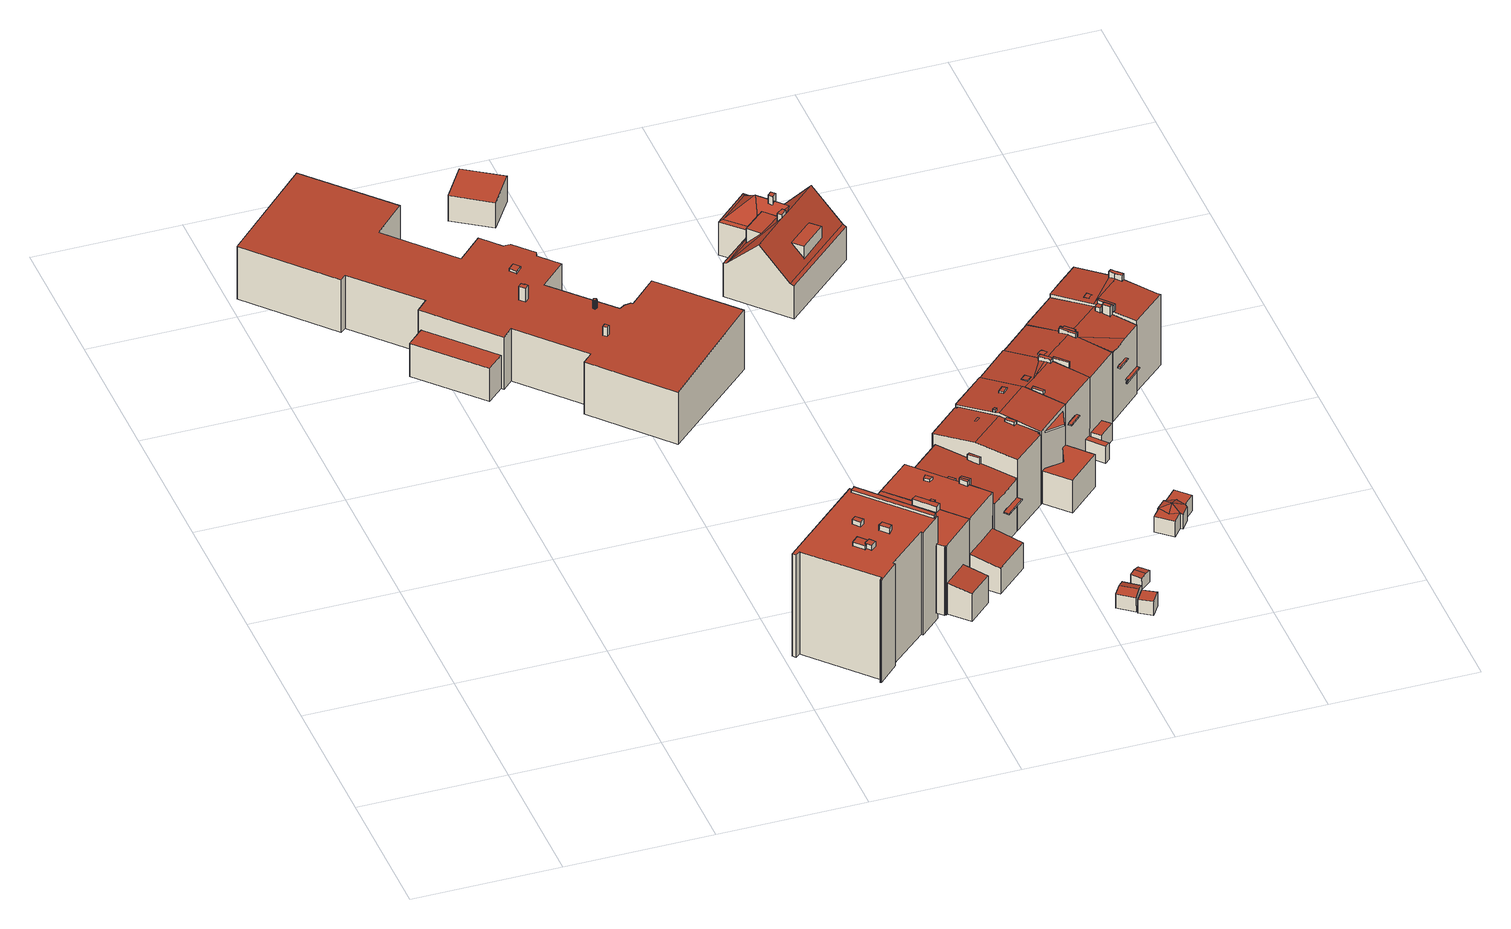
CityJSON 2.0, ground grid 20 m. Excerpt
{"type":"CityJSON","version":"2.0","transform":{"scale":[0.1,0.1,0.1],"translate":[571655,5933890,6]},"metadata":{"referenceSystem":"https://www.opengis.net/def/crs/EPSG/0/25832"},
"CityObjects":{
"building1":{"type":"Building","attributes":{"Grundfläche 2D":"878.027876","Grundhöhe NN":"9.318"},"children":["building1-1","building1-2","building1-3","building1-4"],"geometry":[{"type":"Solid","lod":"3","boundaries":[[[[0,1,2,3,4,5,6,7,8,9,10,11,12,13,14,15,16,17,18,19,20,21,22,23,24,25,26]],[[27,28,29,30]],[[27,30,31,32]],[[28,27,32,33]],[[29,28,33,34]],[[5,4,35,36]],[[6,5,36,37]],[[7,6,37,38]],[[8,7,38,39]],[[9,8,39,40]],[[29,34,41,10,9,40,31,30]],[[11,10,41,42]],[[12,11,42,43]],[[13,12,43,44]],[[14,13,44,45]],[[15,14,45,46]],[[16,15,46,47]],[[17,16,47,48]],[[18,17,48,49]],[[19,18,49,50]],[[20,19,50,51]],[[21,20,51,52]],[[22,21,52,53]],[[23,22,53,54]],[[24,23,54,55]],[[25,24,55,56]],[[26,25,56,57]],[[0,26,57,58]],[[1,0,58,59]],[[2,1,59,60]],[[3,2,60,61]],[[4,3,61,35]],[[51,50,49,48,47,46,45,44,43,42,41,34,33,32,31,40,39,38,37,36,35,61,60,59,58,57,56,55,54,53,52]]]],"semantics":{"surfaces":[{"type":"RoofSurface"},{"type":"WallSurface"},{"type":"GroundSurface"}],"values":[[0,0,1,1,1,1,1,1,1,1,1,1,1,1,1,1,1,1,1,1,1,1,1,1,1,1,1,1,1,1,1,1,2]]}}]},
"building1-1":{"type":"BuildingInstallation","parents":["building1"],"geometry":[{"type":"MultiSurface","lod":"3","boundaries":[[[62,63,64,65,66,67,68,69,70,71,72,73,74,75,76,77,78,79,80,81]],[[66,65,82,83]],[[81,80,84,85]],[[62,81,85,86]],[[63,62,86,87]],[[64,63,87,88]],[[65,64,88,82]],[[67,66,83,89]],[[68,67,89,90]],[[69,68,90,91]],[[70,69,91,92]],[[71,70,92,93]],[[72,71,93,94]],[[73,72,94,95]],[[74,73,95,96]],[[75,74,96,97]],[[76,75,97,98]],[[77,76,98,99]],[[78,77,99,100]],[[79,78,100,101]],[[80,79,101,84]]],"semantics":{"surfaces":[{"type":"RoofSurface"},{"type":"WallSurface"}],"values":[0,1,1,1,1,1,1,1,1,1,1,1,1,1,1,1,1,1,1,1,1]}}]},
"building1-2":{"type":"BuildingInstallation","parents":["building1"],"geometry":[{"type":"MultiSurface","lod":"3","boundaries":[[[102,103,104,105]],[[105,104,106,107]],[[102,105,107,108]],[[103,102,108,109]],[[104,103,109,106]]],"semantics":{"surfaces":[{"type":"RoofSurface"},{"type":"WallSurface"}],"values":[0,1,1,1,1]}}]},
"building1-3":{"type":"BuildingInstallation","parents":["building1"],"geometry":[{"type":"MultiSurface","lod":"3","boundaries":[[[110,111,112,113,114,115]],[[116,117,111,110]],[[117,118,112,111]],[[118,119,113,112]],[[119,120,114,113]],[[120,121,115,114]],[[121,116,110,115]]],"semantics":{"surfaces":[{"type":"RoofSurface"},{"type":"WallSurface"}],"values":[0,1,1,1,1,1,1]}}]},
"building1-4":{"type":"BuildingInstallation","parents":["building1"],"geometry":[{"type":"MultiSurface","lod":"3","boundaries":[[[122,123,124,125]],[[125,124,126,127]],[[122,125,127,128]],[[123,122,128,129]],[[129,126,124,123]]],"semantics":{"surfaces":[{"type":"RoofSurface"},{"type":"WallSurface"}],"values":[0,1,1,1,1]}}]},
"building2":{"type":"Building","attributes":{"Grundfläche 2D":"175.411177","Grundhöhe NN":"6.820"},"children":["building2-1","building2-2","building2-3","building2-4","building2-5"],"geometry":[{"type":"Solid","lod":"3","boundaries":[[[[130,131,132,133,134,135,136,137,138,139,140,141,142,143,144,145]],[[146,130,145,147]],[[148,132,131,130,146,149]],[[133,132,148,150]],[[134,133,150,151]],[[152,135,134,151]],[[137,136,153,154]],[[136,135,152,153]],[[138,137,154,155]],[[139,138,155,156]],[[140,139,156,157]],[[141,140,157,158]],[[142,141,158,159]],[[143,142,159,160]],[[161,144,143,160]],[[145,144,161,147]],[[157,156,155,154,153,152,151,150,148,149,146,147,161,160,159,158]]]],"semantics":{"surfaces":[{"type":"RoofSurface"},{"type":"WallSurface"},{"type":"GroundSurface"}],"values":[[0,1,1,1,1,1,1,1,1,1,1,1,1,1,1,1,2]]}}]},
"building2-1":{"type":"BuildingInstallation","parents":["building2"],"geometry":[{"type":"MultiSurface","lod":"3","boundaries":[[[162,163,164,165]],[[165,164,166,167]],[[162,165,167,168]],[[163,162,168,169]],[[164,163,169,166]]],"semantics":{"surfaces":[{"type":"RoofSurface"},{"type":"WallSurface"}],"values":[0,1,1,1,1]}}]},
"building2-2":{"type":"BuildingInstallation","parents":["building2"],"geometry":[{"type":"MultiSurface","lod":"3","boundaries":[[[170,171,172,173,174,175]],[[175,174,176,177]],[[170,175,177,178]],[[178,179,171,170]],[[179,180,172,171]]],"semantics":{"surfaces":[{"type":"RoofSurface"},{"type":"WallSurface"}],"values":[0,1,1,1,1]}}]},
"building2-3":{"type":"BuildingInstallation","parents":["building2"],"geometry":[{"type":"MultiSurface","lod":"3","boundaries":[[[181,182,183,184,185]],[[174,173,183,182]],[[173,172,180,186,185,184,183]],[[186,187,181,185]],[[176,174,182,181,187]]],"semantics":{"surfaces":[{"type":"RoofSurface"},{"type":"WallSurface"}],"values":[0,1,1,1,1]}}]},
"building2-4":{"type":"BuildingInstallation","parents":["building2"],"geometry":[{"type":"MultiSurface","lod":"3","boundaries":[[[188,189,190,191,192]],[[141,142,189,188]],[[190,189,142,193]],[[193,194,191,190]],[[194,140,192,191]],[[140,141,188,192]]],"semantics":{"surfaces":[{"type":"RoofSurface"},{"type":"WallSurface"}],"values":[0,1,1,1,1,1]}}]},
"building2-5":{"type":"BuildingInstallation","parents":["building2"],"geometry":[{"type":"MultiSurface","lod":"3","boundaries":[[[195,196,197,198]],[[198,197,199,200]],[[195,198,200,201]],[[196,195,201,202]],[[197,196,202,199]]],"semantics":{"surfaces":[{"type":"RoofSurface"},{"type":"WallSurface"}],"values":[0,1,1,1,1]}}]},
"building3":{"type":"Building","attributes":{"Grundfläche 2D":"3.513078","Grundhöhe NN":"7.955"},"geometry":[{"type":"Solid","lod":"3","boundaries":[[[[203,204,205,206]],[[207,208,206,205]],[[208,209,203,206]],[[209,210,204,203]],[[210,207,205,204]],[[210,209,208,207]]]],"semantics":{"surfaces":[{"type":"RoofSurface"},{"type":"WallSurface"},{"type":"GroundSurface"}],"values":[[0,1,1,1,1,2]]}}]},
"building4":{"type":"Building","attributes":{"Grundfläche 2D":"34.470168","Grundhöhe NN":"10.753"},"geometry":[{"type":"Solid","lod":"3","boundaries":[[[[211,212,213,214]],[[215,216,214,213]],[[216,217,211,214]],[[217,218,212,211]],[[218,215,213,212]],[[218,217,216,215]]]],"semantics":{"surfaces":[{"type":"RoofSurface"},{"type":"WallSurface"},{"type":"GroundSurface"}],"values":[[0,1,1,1,1,2]]}}]},
"building5":{"type":"Building","attributes":{"Grundfläche 2D":"89.865233","Grundhöhe NN":"7.927"},"children":["building5-1"],"geometry":[{"type":"Solid","lod":"3","boundaries":[[[[219,220,221,222,223,224,225,226,227,228,229]],[[230,231,232,233]],[[219,229,234,235]],[[220,219,235,236]],[[221,220,236,237]],[[222,221,237,238]],[[223,222,238,239]],[[224,223,239,240]],[[232,241,242,225,224,240,243,233]],[[228,227,226,225,242,244]],[[229,228,244,234]],[[230,233,243,245]],[[231,230,245,246]],[[232,231,246,241]],[[237,236,235,234,244,242,241,246,245,243,240,239,238]]]],"semantics":{"surfaces":[{"type":"RoofSurface"},{"type":"WallSurface"},{"type":"GroundSurface"}],"values":[[0,0,1,1,1,1,1,1,1,1,1,1,1,1,2]]}}]},
"building5-1":{"type":"BuildingInstallation","parents":["building5"],"geometry":[{"type":"MultiSurface","lod":"3","boundaries":[[[247,248,249,250]],[[227,251,250,249]],[[247,250,251,252]],[[252,226,248,247]],[[226,227,249,248]]],"semantics":{"surfaces":[{"type":"RoofSurface"},{"type":"WallSurface"}],"values":[0,1,1,1,1]}}]},
"building6":{"type":"Building","attributes":{"Grundfläche 2D":"101.467159","Grundhöhe NN":"8.256"},"children":["building6-1","building6-2","building6-3","building6-4"],"geometry":[{"type":"Solid","lod":"3","boundaries":[[[[253,225,254,255,256,257,228,258]],[[259,260,261,262]],[[225,253,258,228,263,264]],[[260,254,225,264,265,261]],[[266,257,256,255,254,260,267,268,269]],[[268,263,228,257,266,269]],[[262,261,265,270]],[[259,262,270,271]],[[260,259,271,267]],[[267,271,270,265,264,263,268]]]],"semantics":{"surfaces":[{"type":"RoofSurface"},{"type":"WallSurface"},{"type":"GroundSurface"}],"values":[[0,0,1,1,1,1,1,1,1,2]]}}]},
"building6-1":{"type":"BuildingInstallation","parents":["building6"],"geometry":[{"type":"MultiSurface","lod":"3","boundaries":[[[272,273,274,275]],[[255,256,275,274]],[[256,276,272,275]],[[273,272,276,277]],[[277,255,274,273]]],"semantics":{"surfaces":[{"type":"RoofSurface"},{"type":"WallSurface"}],"values":[0,1,1,1,1]}}]},
"building6-2":{"type":"BuildingInstallation","parents":["building6"],"geometry":[{"type":"MultiSurface","lod":"3","boundaries":[[[278,279,280,281]],[[281,280,282,283]],[[278,281,283,284]],[[279,278,284,285]],[[280,279,285,282]]],"semantics":{"surfaces":[{"type":"RoofSurface"},{"type":"WallSurface"}],"values":[0,1,1,1,1]}}]},
"building6-3":{"type":"BuildingInstallation","parents":["building6"],"geometry":[{"type":"MultiSurface","lod":"3","boundaries":[[[286,287,288,289]],[[258,253,289,288]],[[253,290,286,289]],[[287,286,290,291]],[[291,258,288,287]]],"semantics":{"surfaces":[{"type":"RoofSurface"},{"type":"WallSurface"}],"values":[0,1,1,1,1]}}]},
"building6-4":{"type":"BuildingInstallation","parents":["building6"],"geometry":[{"type":"MultiSurface","lod":"3","boundaries":[[[292,293,294,266]],[[295,269,266,294]],[[269,296,292,266]],[[296,297,293,292]],[[297,295,294,293]],[[297,296,269,295]]],"semantics":{"surfaces":[{"type":"RoofSurface"},{"type":"WallSurface"},{"type":"OuterCeilingSurface"}],"values":[0,1,1,1,1,2]}}]},
"building7":{"type":"Building","attributes":{"Grundfläche 2D":"69.507037","Grundhöhe NN":"8.627"},"children":["building7-1","building7-2","building7-3","building7-4"],"geometry":[{"type":"Solid","lod":"3","boundaries":[[[[298,299,300,301,302,303,304,305,306,307,308,309,310]],[[300,299,311,312]],[[301,300,312,313]],[[303,302,301,313,314]],[[304,303,314,315]],[[305,304,315,316]],[[308,307,306,305,316,317]],[[309,308,317,318]],[[299,298,310,309,318,311]],[[313,312,311,318,317,316,315,314]]]],"semantics":{"surfaces":[{"type":"RoofSurface"},{"type":"WallSurface"},{"type":"GroundSurface"}],"values":[[0,1,1,1,1,1,1,1,1,2]]}}]},
"building7-1":{"type":"BuildingInstallation","parents":["building7"],"geometry":[{"type":"MultiSurface","lod":"3","boundaries":[[[319,320,321,322,323]],[[307,321,320,306]],[[307,324,322,321]],[[325,319,323,322,324,326]],[[325,306,320,319]]],"semantics":{"surfaces":[{"type":"RoofSurface"},{"type":"WallSurface"}],"values":[0,1,1,1,1]}}]},
"building7-2":{"type":"BuildingInstallation","parents":["building7"],"geometry":[{"type":"MultiSurface","lod":"3","boundaries":[[[327,328,329,330]],[[330,329,331,332]],[[332,333,327,330]],[[328,327,333,334]],[[334,331,329,328]]],"semantics":{"surfaces":[{"type":"RoofSurface"},{"type":"WallSurface"}],"values":[0,1,1,1,1]}}]},
"building7-3":{"type":"BuildingInstallation","parents":["building7"],"geometry":[{"type":"MultiSurface","lod":"3","boundaries":[[[274,335,336,275]],[[298,337,335,274]],[[335,337,338,336]],[[338,310,275,336]],[[274,275,310,298]]],"semantics":{"surfaces":[{"type":"RoofSurface"},{"type":"WallSurface"}],"values":[0,1,1,1,1]}}]},
"building7-4":{"type":"BuildingInstallation","parents":["building7"],"geometry":[{"type":"MultiSurface","lod":"3","boundaries":[[[339,340,341,342]],[[343,344,341,340]],[[344,345,342,341]],[[345,346,339,342]],[[346,343,340,339]],[[343,346,345,344]]],"semantics":{"surfaces":[{"type":"RoofSurface"},{"type":"WallSurface"},{"type":"OuterCeilingSurface"}],"values":[0,1,1,1,1,2]}}]},
"building8":{"type":"Building","attributes":{"Grundfläche 2D":"74.163114","Grundhöhe NN":"8.728"},"children":["building8-1","building8-2"],"geometry":[{"type":"Solid","lod":"3","boundaries":[[[[347,348,349,350,351,352,353,354,355]],[[356,357,358,354,353,359]],[[359,353,352,351,350,360,361]],[[356,359,361,362]],[[357,356,362,363]],[[358,357,363,364]],[[347,355,354,358,364,365]],[[348,347,365,366]],[[349,348,366,367]],[[350,349,367,360]],[[361,360,367,366,365,364,363,362]]]],"semantics":{"surfaces":[{"type":"RoofSurface"},{"type":"WallSurface"},{"type":"GroundSurface"}],"values":[[0,0,1,1,1,1,1,1,1,1,2]]}}]},
"building8-1":{"type":"BuildingInstallation","parents":["building8"],"geometry":[{"type":"MultiSurface","lod":"3","boundaries":[[[368,369,370,371]],[[371,370,351,352]],[[352,372,368,371]],[[369,368,372,373]],[[373,351,370,369]]],"semantics":{"surfaces":[{"type":"RoofSurface"},{"type":"WallSurface"}],"values":[0,1,1,1,1]}}]},
"building8-2":{"type":"BuildingInstallation","parents":["building8"],"geometry":[{"type":"MultiSurface","lod":"3","boundaries":[[[374,375,376,377]]],"semantics":{"surfaces":[{"type":"RoofSurface"}],"values":[0]}}]},
"building9":{"type":"Building","attributes":{"Grundfläche 2D":"6.711857","Grundhöhe NN":"9.805"},"geometry":[{"type":"Solid","lod":"3","boundaries":[[[[378,379,380,381]],[[382,378,381,383]],[[383,381,380,384,385]],[[382,383,385,386]],[[379,378,382,386,387]],[[380,379,387,384]],[[385,384,387,386]]]],"semantics":{"surfaces":[{"type":"RoofSurface"},{"type":"WallSurface"},{"type":"GroundSurface"}],"values":[[0,0,1,1,1,1,2]]}}]},
"building10":{"type":"Building","attributes":{"Grundfläche 2D":"4.128427","Grundhöhe NN":"9.919"},"geometry":[{"type":"Solid","lod":"3","boundaries":[[[[388,389,390,391]],[[392,393,391,390]],[[393,394,388,391]],[[394,395,389,388]],[[395,392,390,389]],[[395,394,393,392]]]],"semantics":{"surfaces":[{"type":"RoofSurface"},{"type":"WallSurface"},{"type":"GroundSurface"}],"values":[[0,1,1,1,1,2]]}}]},
"building11":{"type":"Building","attributes":{"Grundfläche 2D":"3.057490","Grundhöhe NN":"9.856"},"geometry":[{"type":"Solid","lod":"3","boundaries":[[[[396,397,398,399]],[[400,396,399,401]],[[401,399,398,402,403]],[[400,401,403,404]],[[397,396,400,404,405]],[[398,397,405,402]],[[403,402,405,404]]]],"semantics":{"surfaces":[{"type":"RoofSurface"},{"type":"WallSurface"},{"type":"GroundSurface"}],"values":[[0,0,1,1,1,1,2]]}}]},
"building12":{"type":"Building","attributes":{"Grundfläche 2D":"96.752921","Grundhöhe NN":"8.550"},"children":["building12-1","building12-2","building12-3"],"geometry":[{"type":"Solid","lod":"3","boundaries":[[[[406,407,408,409,410,411,412,413,414,415]],[[413,412,411,416,417,418,419,420,421]],[[422,423,424,425,426,427,428]],[[425,424,429,430]],[[426,425,430,431]],[[428,427,432,433]],[[422,428,433,434]],[[423,422,434,435]],[[431,429,424,423,435,409,408,407,406,415,436,432,427,426]],[[437,438,416,411,410,409,435,439]],[[418,417,416,438,440]],[[436,415,414,413,421,420,419,418,440,441]],[[432,436,441,440,438,437,439,435,434,433],[430,429,431]]]],"semantics":{"surfaces":[{"type":"RoofSurface"},{"type":"WallSurface"},{"type":"GroundSurface"}],"values":[[0,0,0,1,1,1,1,1,1,1,1,1,2]]}}]},
"building12-1":{"type":"BuildingInstallation","parents":["building12"],"geometry":[{"type":"MultiSurface","lod":"3","boundaries":[[[442,443,444,445]],[[420,421,443,442]],[[421,446,444,443]],[[445,444,446,447]],[[447,420,442,445]]],"semantics":{"surfaces":[{"type":"RoofSurface"},{"type":"WallSurface"}],"values":[0,1,1,1,1]}}]},
"building12-2":{"type":"BuildingInstallation","parents":["building12"],"geometry":[{"type":"MultiSurface","lod":"3","boundaries":[[[448,449,450,451]],[[448,451,452,453]],[[451,450,454,452]],[[449,448,453,455]],[[450,449,455,454]]],"semantics":{"surfaces":[{"type":"RoofSurface"},{"type":"WallSurface"}],"values":[0,1,1,1,1]}}]},
"building12-3":{"type":"BuildingInstallation","parents":["building12"],"geometry":[{"type":"MultiSurface","lod":"3","boundaries":[[[456,457,458]],[[458,457,459,460]],[[456,458,460,461]],[[456,461,459,457]],[[461,460,459]]],"semantics":{"surfaces":[{"type":"RoofSurface"},{"type":"WallSurface"},{"type":"OuterCeilingSurface"}],"values":[0,1,1,1,2]}}]},
"building13":{"type":"Building","attributes":{"Grundfläche 2D":"166.387687","Grundhöhe NN":"9.309"},"children":["building13-1","building13-2","building13-3","building13-4"],"geometry":[{"type":"Solid","lod":"3","boundaries":[[[[462,463,464,465]],[[465,464,466,467]],[[468,469,462]],[[469,463,462]],[[470,471,469]],[[472,473,474,463,469,471,475]],[[476,477,478]],[[472,475,478,477]],[[467,466,476]],[[466,477,476]],[[479,466,464]],[[470,480,481,478,475,471]],[[480,482,483,481]],[[463,479,464]],[[473,472,484,485,479,463,474]],[[472,477,466,479,485,484]],[[462,465,486,487]],[[468,462,487,488]],[[482,480,470,469,468,488,489]],[[483,482,489,490]],[[467,476,478,481,483,490,491]],[[465,467,491,486]],[[491,490,489,488,487,486]]]],"semantics":{"surfaces":[{"type":"RoofSurface"},{"type":"WallSurface"},{"type":"GroundSurface"}],"values":[[0,0,0,0,0,0,0,0,0,0,0,0,0,0,0,0,1,1,1,1,1,1,2]]}}]},
"building13-1":{"type":"BuildingInstallation","parents":["building13"],"geometry":[{"type":"MultiSurface","lod":"3","boundaries":[[[492,493,494,495,496]],[[497,494,493,498,499]],[[497,500,495,494]],[[500,501,502,492,496,495]],[[502,498,493,492]]],"semantics":{"surfaces":[{"type":"RoofSurface"},{"type":"WallSurface"}],"values":[0,1,1,1,1]}}]},
"building13-2":{"type":"BuildingInstallation","parents":["building13"],"geometry":[{"type":"MultiSurface","lod":"3","boundaries":[[[503,504,505,506]],[[504,507,505]],[[506,508,503]],[[504,503,508,507]]],"semantics":{"surfaces":[{"type":"RoofSurface"},{"type":"WallSurface"}],"values":[0,1,1,1]}}]},
"building13-3":{"type":"BuildingInstallation","parents":["building13"],"geometry":[{"type":"MultiSurface","lod":"3","boundaries":[[[509,510,511,512,513,514,515,516,517]],[[511,510,518]],[[515,514,473,519]],[[519,474,520,521,518,510,509,517,516,515]]],"semantics":{"surfaces":[{"type":"RoofSurface"},{"type":"WallSurface"}],"values":[0,1,1,1]}}]},
"building13-4":{"type":"BuildingInstallation","parents":["building13"],"geometry":[{"type":"MultiSurface","lod":"3","boundaries":[[[522,523,524,525]],[[526,527,522,525]],[[522,527,485,528,523]],[[528,529,524,523]],[[484,526,525,524,529]]],"semantics":{"surfaces":[{"type":"RoofSurface"},{"type":"WallSurface"}],"values":[0,1,1,1,1]}}]},
"building14":{"type":"Building","attributes":{"Grundfläche 2D":"78.075903","Grundhöhe NN":"8.395"},"children":["building14-1","building14-2","building14-3","building14-4","building14-5"],"geometry":[{"type":"Solid","lod":"3","boundaries":[[[[530,531,409,532,533,534,535,536,537,538,410]],[[538,537,536,539,540]],[[541,542,538,540,539]],[[543,416,411,410,538,542,541,544,545]],[[546,547,548,549]],[[550,409,531,530,410,411,416,551,552,553,554,555]],[[548,547,556,557,533,532,409,550,558]],[[545,544,541,539,536,535,534,533,557,559]],[[551,416,543,560,561,562,553,552]],[[543,545,559,562,561,560]],[[549,548,558,563]],[[546,549,563,564]],[[547,546,564,556]],[[557,556,564,563,558,550,555,554,553,562,559]]]],"semantics":{"surfaces":[{"type":"RoofSurface"},{"type":"WallSurface"},{"type":"GroundSurface"}],"values":[[0,0,0,0,0,1,1,1,1,1,1,1,1,2]]}}]},
"building14-1":{"type":"BuildingInstallation","parents":["building14"],"geometry":[{"type":"MultiSurface","lod":"3","boundaries":[[[565,566,567,568]],[[568,567,569,570]],[[570,571,565,568]],[[566,565,571,572]],[[572,569,567,566]]],"semantics":{"surfaces":[{"type":"RoofSurface"},{"type":"WallSurface"}],"values":[0,1,1,1,1]}}]},
"building14-2":{"type":"BuildingInstallation","parents":["building14"],"geometry":[{"type":"MultiSurface","lod":"3","boundaries":[[[573,574,575,576]],[[531,577,574,573]],[[575,574,577,578]],[[578,530,576,575]],[[573,576,530,531]]],"semantics":{"surfaces":[{"type":"RoofSurface"},{"type":"WallSurface"}],"values":[0,1,1,1,1]}}]},
"building14-3":{"type":"BuildingInstallation","parents":["building14"],"geometry":[{"type":"MultiSurface","lod":"3","boundaries":[[[579,580,581,582,583,584,585]],[[583,582,535,536,539,541]],[[541,586,584,583]],[[587,540,537,588,581,580,579,585,584,586,542]],[[588,535,582,581]]],"semantics":{"surfaces":[{"type":"RoofSurface"},{"type":"WallSurface"}],"values":[0,1,1,1,1]}}]},
"building14-4":{"type":"BuildingInstallation","parents":["building14"],"geometry":[{"type":"MultiSurface","lod":"3","boundaries":[[[589,590,591,592]],[[593,594,591,590]],[[594,595,592,591]],[[595,596,589,592]],[[596,593,590,589]],[[593,596,595,594]]],"semantics":{"surfaces":[{"type":"RoofSurface"},{"type":"WallSurface"},{"type":"OuterCeilingSurface"}],"values":[0,1,1,1,1,2]}}]},
"building14-5":{"type":"BuildingInstallation","parents":["building14"],"geometry":[{"type":"MultiSurface","lod":"3","boundaries":[[[597,551,560,598,599]],[[600,552,551,597]],[[552,561,560,551]],[[561,601,598,560]],[[601,602,599,598]],[[602,600,597,599]],[[561,552,600,602,601]]],"semantics":{"surfaces":[{"type":"RoofSurface"},{"type":"WallSurface"},{"type":"OuterCeilingSurface"}],"values":[0,1,1,1,1,1,2]}}]},
"building15":{"type":"Building","attributes":{"Grundfläche 2D":"16.532144","Grundhöhe NN":"9.838"},"geometry":[{"type":"Solid","lod":"3","boundaries":[[[[603,604,605,606,607]],[[608,609,610,603,611]],[[610,604,603]],[[612,613,614,609,615]],[[614,610,609]],[[610,614,613,616]],[[610,616,617]],[[604,610,617,605]],[[618,619,607,606]],[[619,620,603,607]],[[620,621,611,603]],[[621,622,608,611]],[[622,623,609,608]],[[623,624,615,609]],[[624,625,612,615]],[[625,626,613,612]],[[626,627,616,613]],[[627,628,617,616]],[[628,629,605,617]],[[629,618,606,605]],[[622,621,620,619,618,629,628,627,626,625,624,623]]]],"semantics":{"surfaces":[{"type":"RoofSurface"},{"type":"WallSurface"},{"type":"GroundSurface"}],"values":[[0,0,0,0,0,0,0,0,1,1,1,1,1,1,1,1,1,1,1,1,2]]}}]},
"building16":{"type":"Building","attributes":{"Grundfläche 2D":"77.038914","Grundhöhe NN":"8.491"},"children":["building16-1","building16-2","building16-3"],"geometry":[{"type":"Solid","lod":"3","boundaries":[[[[630,631,632,633,634,635,636,637,638,541,539]],[[639,633,632,631,630,539,640,641,642,643,644,645,646]],[[647,648,649,650]],[[647,650,651,652]],[[648,647,652,653]],[[649,648,653,654]],[[643,642,641,640,539,541,638,637,655,656]],[[649,654,657,644,643,656,651,650]],[[658,659,660,661,636,635,634,633,639,646,645,644,657,662]],[[637,636,661,655]],[[659,658,662,657,654,653,652,651,656,655,661,660]]]],"semantics":{"surfaces":[{"type":"RoofSurface"},{"type":"WallSurface"},{"type":"GroundSurface"}],"values":[[0,0,0,1,1,1,1,1,1,1,2]]}}]},
"building16-1":{"type":"BuildingInstallation","parents":["building16"],"geometry":[{"type":"MultiSurface","lod":"3","boundaries":[[[663,664,582,665]],[[665,582,641,642]],[[642,666,663,665]],[[664,663,666,667]],[[667,641,582,664]]],"semantics":{"surfaces":[{"type":"RoofSurface"},{"type":"WallSurface"}],"values":[0,1,1,1,1]}}]},
"building16-2":{"type":"BuildingInstallation","parents":["building16"],"geometry":[{"type":"MultiSurface","lod":"3","boundaries":[[[668,669,670,671,672,673,674]],[[674,673,672,673]],[[675,676,672,671,670,677]],[[670,669,678,677]],[[678,669,668,674,679]]],"semantics":{"surfaces":[{"type":"RoofSurface"},{"type":"WallSurface"}],"values":[0,1,1,1,1]}}]},
"building16-3":{"type":"BuildingInstallation","parents":["building16"],"geometry":[{"type":"MultiSurface","lod":"3","boundaries":[[[680,681,682,683,684,685,686,687,688,689,690]],[[646,639,633,634,635,688,687,686,685,684,645]],[[635,691,689,688]],[[692,693,694,683,682,681,680,690,689,691,695,632]],[[694,645,684,683]]],"semantics":{"surfaces":[{"type":"RoofSurface"},{"type":"WallSurface"}],"values":[0,1,1,1,1]}}]},
"building17":{"type":"Building","attributes":{"Grundfläche 2D":"76.122403","Grundhöhe NN":"9.105"},"children":["building17-1","building17-2","building17-3","building17-4","building17-5"],"geometry":[{"type":"Solid","lod":"3","boundaries":[[[[634,696,697,698,699,700,701,635]],[[633,696,634]],[[702,696,633]],[[645,703,704,705]],[[706,704,703]],[[707,708,709,699,698,697,696,702,645,705,710,711,712,713]],[[701,700,714,715]],[[716,717,718,719,703,645,702,633,634,635,701,715,720]],[[706,703,719,721]],[[722,711,710,705,704,706,721,723]],[[724,725,714,700,699,709,708,707,713,712,711,722,726]],[[717,716,720,715,714,725,724,726,722,723,721,719,718]]]],"semantics":{"surfaces":[{"type":"RoofSurface"},{"type":"WallSurface"},{"type":"GroundSurface"}],"values":[[0,0,0,0,0,0,1,1,1,1,1,2]]}}]},
"building17-1":{"type":"BuildingInstallation","parents":["building17"],"geometry":[{"type":"MultiSurface","lod":"3","boundaries":[[[727,728,729,730,731]],[[727,731,708,709]],[[732,729,728,727,709,733]],[[730,729,732,734]],[[731,730,734,708]]],"semantics":{"surfaces":[{"type":"RoofSurface"},{"type":"WallSurface"}],"values":[0,1,1,1,1]}}]},
"building17-2":{"type":"BuildingInstallation","parents":["building17"],"geometry":[{"type":"MultiSurface","lod":"3","boundaries":[[[735,736,737,738,739,740,741,688,687,686,685,684,742]],[[635,634,633,702,645,684,685,686,687,688]],[[645,743,742,684]],[[743,744,735,742]],[[744,745,736,735]],[[745,697,746,747,738,737,736]],[[747,748,739,738]],[[748,749,750,741,740,739]],[[750,635,688,741]]],"semantics":{"surfaces":[{"type":"RoofSurface"},{"type":"WallSurface"}],"values":[0,1,1,1,1,1,1,1,1]}}]},
"building17-3":{"type":"BuildingInstallation","parents":["building17"],"geometry":[{"type":"MultiSurface","lod":"3","boundaries":[[[751,752,753,754]],[[754,753,713,707]],[[751,754,707,755]],[[752,751,755,756]],[[753,752,756,713]]],"semantics":{"surfaces":[{"type":"RoofSurface"},{"type":"WallSurface"}],"values":[0,1,1,1,1]}}]},
"building17-4":{"type":"BuildingInstallation","parents":["building17"],"geometry":[{"type":"MultiSurface","lod":"3","boundaries":[[[757,758,759,760]],[[757,761,762,758]],[[759,758,762,763]],[[760,759,763,764]],[[757,760,764,761]],[[762,761,764,763]]],"semantics":{"surfaces":[{"type":"RoofSurface"},{"type":"WallSurface"},{"type":"OuterCeilingSurface"}],"values":[0,1,1,1,1,2]}}]},
"building17-5":{"type":"BuildingInstallation","parents":["building17"],"geometry":[{"type":"MultiSurface","lod":"3","boundaries":[[[765,766,767,768,769,770]],[[767,766,771,772]],[[769,768,773,774]],[[766,765,775,771]],[[768,767,772,773]],[[770,769,774,776]],[[765,770,776,775]],[[775,776,774,773,772,771]]],"semantics":{"surfaces":[{"type":"RoofSurface"},{"type":"WallSurface"},{"type":"OuterCeilingSurface"}],"values":[0,1,1,1,1,1,1,2]}}]},
"building18":{"type":"Building","attributes":{"Grundfläche 2D":"74.934550","Grundhöhe NN":"9.523"},"children":["building18-1","building18-2","building18-3","building18-4"],"geometry":[{"type":"Solid","lod":"3","boundaries":[[[[777,778,779,780,781,782,783,784,785,786,787,788]],[[780,779,789,790,791,792,781]],[[791,793,794,795,782,781,792]],[[788,787,796,797]],[[798,799,800,801,793,791,790,789,779,778,777,788,797,802]],[[795,794,793,801,803]],[[804,805,796,787,786,785,784,783,782,795,803,806]],[[798,802,797,796,805,804,806,803,801,800,799]]]],"semantics":{"surfaces":[{"type":"RoofSurface"},{"type":"WallSurface"},{"type":"GroundSurface"}],"values":[[0,0,0,1,1,1,1,2]]}}]},
"building18-1":{"type":"BuildingInstallation","parents":["building18"],"geometry":[{"type":"MultiSurface","lod":"3","boundaries":[[[807,808,809,810,811]],[[812,809,808]],[[810,811,810,809]],[[813,807,811]],[[812,808,807,813]]],"semantics":{"surfaces":[{"type":"RoofSurface"},{"type":"WallSurface"}],"values":[0,1,1,1,1]}}]},
"building18-2":{"type":"BuildingInstallation","parents":["building18"],"geometry":[{"type":"MultiSurface","lod":"3","boundaries":[[[814,815,754,816,817,818,819,820]],[[783,784,785,786,816,754,815,814]],[[786,821,817,816]],[[821,822,823,819,818,817]],[[783,814,820,819,823,824]]],"semantics":{"surfaces":[{"type":"RoofSurface"},{"type":"WallSurface"}],"values":[0,1,1,1,1]}}]},
"building18-3":{"type":"BuildingInstallation","parents":["building18"],"geometry":[{"type":"MultiSurface","lod":"3","boundaries":[[[825,826,827,828,829,830,831,832,833]],[[778,779,789,790,831,830,829,828]],[[790,834,832,831]],[[835,825,833,832,834,792]],[[827,826,825,835,780,836]],[[836,778,828,827]]],"semantics":{"surfaces":[{"type":"RoofSurface"},{"type":"WallSurface"}],"values":[0,1,1,1,1,1]}}]},
"building18-4":{"type":"BuildingInstallation","parents":["building18"],"geometry":[{"type":"MultiSurface","lod":"3","boundaries":[[[837,838,839,840]],[[841,842,840,839]],[[842,843,837,840]],[[844,841,839,838]],[[843,844,838,837]],[[844,843,842,841]]],"semantics":{"surfaces":[{"type":"RoofSurface"},{"type":"WallSurface"},{"type":"OuterCeilingSurface"}],"values":[0,1,1,1,1,2]}}]}
},
"vertices":[
[283,909,123],[250,879,120],[172,964,120],[214,1002,124],[116,1108,124],[1,1003,114],[99,895,114],[106,901,115],[182,819,115],[168,806,113],[249,718,113],[263,731,114],[338,649,114],[325,637,113],[413,540,113],[541,658,124],[454,753,124],[418,720,121],[416,722,121],[407,721,121],[400,717,120],[328,794,120],[362,824,123],[338,850,123],[340,857,123],[316,883,123],[306,883,123],[148,782,84],[224,700,84],[246,721,84],[171,803,84],[171,803,33],[148,782,33],[224,700,33],[246,721,33],[116,1108,33],[1,1003,33],[99,895,33],[106,901,33],[182,819,33],[168,806,33],[249,718,33],[263,731,33],[338,649,33],[325,637,33],[413,540,33],[541,658,33],[454,753,33],[418,720,33],[416,722,33],[407,721,33],[400,717,33],[328,794,33],[362,824,33],[338,850,33],[340,857,33],[316,883,33],[306,883,33],[283,909,33],[250,879,33],[172,964,33],[214,1002,33],
[372,727,132],[372,728,132],[373,728,132],[374,728,132],[374,729,132],[374,730,132],[374,731,132],[373,731,132],[373,732,132],[372,732,132],[371,732,132],[370,732,132],[370,731,132],[370,730,132],[369,730,132],[369,729,132],[370,729,132],[370,728,132],[371,728,132],[371,727,132],[374,728,119],[374,729,119],[371,728,119],[371,727,119],[372,727,119],[372,728,119],[373,728,119],[374,730,119],[374,731,119],[373,731,119],[373,732,119],[372,732,119],[371,732,119],[370,732,119],[370,731,119],[370,730,119],[369,730,119],[369,729,119],[370,729,119],[370,728,119],
[304,827,124],[312,835,124],[305,843,124],[297,835,124],[305,843,121],[297,835,120],[304,827,120],[312,835,121],
[294,783,139],[289,778,139],[296,771,139],[301,776,139],[298,780,139],[297,779,139],[294,783,118],[289,778,118],[296,771,118],[301,776,118],[298,780,118],[297,779,118],
[363,676,131],[367,672,131],[371,675,131],[367,680,131],[371,675,117],[367,680,117],[363,676,117],[367,672,117],
[421,115,165],[424,112,165],[499,31,165],[495,27,165],[497,26,165],[524,52,165],[522,55,165],[576,103,165],[578,101,165],[606,127,165],[604,129,165],[527,214,165],[527,213,165],[523,217,165],[411,114,165],[415,110,165],[421,115,8],[415,110,8],[499,31,8],[424,112,8],[495,27,8],[497,26,8],[524,52,8],[522,55,8],[576,103,8],[578,101,8],[606,127,8],[604,129,8],[527,214,8],[527,213,8],[523,217,8],[411,114,8],
[538,113,173],[543,119,173],[534,129,173],[528,124,173],[534,129,165],[528,124,165],[538,113,165],[543,119,165],
[487,105,171],[499,92,171],[501,94,171],[500,96,171],[507,101,171],[496,113,171],[507,101,165],[496,113,165],[487,105,165],[499,92,165],[501,94,165],
[513,94,173],[507,101,173],[500,96,173],[501,94,173],[506,88,173],[506,88,165],[513,94,165],
[527,214,169],[527,213,169],[522,209,169],[600,124,169],[604,129,169],[522,209,165],[600,124,165],
[509,138,172],[515,143,172],[507,152,172],[501,147,172],[507,152,165],[501,147,165],[509,138,165],[515,143,165],
[547,260,42],[535,273,42],[520,259,42],[532,246,42],[520,259,20],[532,246,20],[547,260,20],[535,273,20],
[343,1015,87],[375,1062,87],[324,1096,87],[293,1049,87],[324,1096,48],[293,1049,48],[343,1015,48],[375,1062,48],
[604,129,125],[606,127,125],[603,124,125],[611,116,125],[612,117,125],[614,116,125],[659,159,125],[631,190,125],[608,215,125],[575,250,125],[531,209,125],[639,93,61],[670,122,61],[646,147,67],[615,118,67],[531,209,19],[604,129,19],[606,127,19],[603,124,19],[611,116,19],[612,117,19],[614,116,19],[646,147,19],[659,159,19],[615,118,19],[575,250,19],[639,93,19],[670,122,19],
[625,185,134],[631,190,134],[608,215,134],[602,210,134],[602,210,125],[625,185,125],
[625,196,125],[704,201,125],[682,226,125],[673,235,125],[621,292,125],[621,200,125],[733,170,62],[704,201,70],[660,161,70],[689,130,62],[575,250,23],[659,159,23],[660,161,23],[621,292,52],[704,201,23],[621,292,23],[621,292,50],[689,130,23],[733,170,23],
[671,232,132],[679,223,132],[682,226,132],[673,235,132],[671,232,125],[679,223,125],
[638,247,129],[643,251,129],[636,258,129],[632,253,129],[636,258,125],[632,253,125],[638,247,125],[643,251,125],
[628,199,134],[624,203,134],[621,200,134],[625,196,134],[628,199,125],[624,203,125],
[614,300,52],[599,286,52],[606,278,52],[606,278,50],[614,300,50],[599,286,50],
[682,226,110],[702,203,107],[704,205,107],[707,202,106],[724,217,106],[749,240,106],[748,242,106],[750,243,106],[716,279,112],[705,291,114],[673,325,119],[628,284,119],[673,235,111],[702,203,26],[704,205,26],[707,202,26],[749,240,26],[748,242,26],[750,243,26],[673,325,26],[628,284,26],
[713,277,122],[716,279,122],[705,291,122],[702,289,122],[708,282,122],[702,289,114],[713,277,112],[708,282,113],
[674,252,118],[667,259,118],[661,254,118],[668,247,118],[661,254,114],[668,247,113],[674,252,113],[667,259,114],
[685,228,132],[676,237,132],[685,228,110],[676,237,111],
[754,234,79],[749,240,79],[724,217,79],[729,211,79],[749,240,77],[724,217,77],[729,211,77],[754,234,77],
[751,241,135],[795,281,134],[793,284,135],[795,285,135],[773,308,138],[764,318,140],[757,327,141],[711,285,141],[750,243,135],[716,367,135],[714,369,134],[670,328,135],[718,369,135],[795,285,27],[718,369,27],[716,367,27],[714,369,27],[670,328,27],[751,241,27],[795,281,27],[793,284,27],
[760,315,143],[769,305,143],[773,308,143],[764,318,143],[760,315,140],[769,305,138],
[729,326,139],[735,332,139],[732,335,139],[726,329,139],
[835,31,64],[842,41,60],[822,57,60],[814,46,64],[827,20,60],[806,36,60],[822,57,38],[806,36,38],[827,20,38],[842,41,38],
[845,5,60],[856,22,60],[839,33,60],[828,16,60],[839,33,39],[828,16,39],[845,5,39],[856,22,39],
[856,65,58],[863,71,57],[852,83,57],[845,78,58],[848,59,57],[838,71,57],[852,83,39],[838,71,39],[848,59,39],[863,71,39],
[798,284,138],[802,288,138],[838,321,138],[843,325,138],[805,367,145],[803,369,145],[759,329,145],[757,327,145],[795,285,138],[797,283,138],[762,413,138],[744,397,138],[716,371,138],[718,369,138],[751,333,144],[753,330,145],[871,294,76],[843,325,76],[838,321,76],[830,293,76],[802,288,76],[798,284,76],[827,253,76],[838,321,26],[830,293,26],[802,288,26],[798,284,26],[827,253,26],[871,294,26],[843,325,26],[797,283,26],[803,369,26],[762,413,26],[805,367,26],[716,371,26],[795,285,26],
[751,333,149],[753,330,149],[756,333,149],[754,335,149],[756,333,145],[754,335,144],
[777,366,145],[784,373,145],[779,377,145],[772,370,145],[772,370,142],[777,366,143],[779,377,142],[784,373,143],
[838,321,133],[802,288,133],[830,293,133],[802,288,131],[830,293,131],[838,321,131],
[622,858,84],[630,856,86],[596,890,86],[590,890,84],[637,928,86],[638,935,84],[567,808,84],[571,804,86],[601,771,130],[646,813,130],[669,853,115],[639,856,93],[632,856,87],[654,820,130],[674,895,84],[672,891,86],[702,865,130],[637,888,115],[630,739,86],[732,832,86],[634,735,84],[735,828,84],[655,869,115],[651,873,115],[590,890,33],[622,858,33],[567,808,33],[634,735,33],[735,828,33],[638,935,33],
[653,820,135],[650,825,135],[641,818,135],[645,813,135],[646,814,135],[641,818,123],[650,825,124],[643,820,124],[645,813,129],[646,814,130],[653,820,130],
[661,774,110],[695,806,110],[682,819,110],[648,788,110],[695,806,92],[661,774,91],
[630,855,110],[606,833,110],[620,817,110],[639,833,110],[643,837,110],[651,843,110],[636,860,110],[632,856,110],[631,855,110],[606,833,88],[636,860,93],[631,855,87],[630,855,87],
[653,876,124],[648,871,124],[652,866,124],[658,871,124],[658,871,111],[653,876,111],[648,871,111],[652,866,111],
[811,360,144],[822,348,142],[864,344,138],[890,368,138],[870,390,142],[855,406,145],[852,408,145],[849,405,145],[821,380,145],[849,412,145],[845,408,145],[843,418,143],[840,414,144],[763,413,138],[838,424,143],[808,456,138],[907,344,50],[888,366,50],[881,360,50],[900,338,50],[843,325,24],[762,413,65],[762,413,63],[762,413,24],[803,369,24],[805,367,24],[888,366,24],[890,368,24],[881,360,24],[808,456,24],[763,413,65],[763,413,63],[763,413,24],[900,338,24],[907,344,24],
[813,390,145],[806,384,145],[812,377,146],[819,383,146],[812,377,145],[819,383,145],[813,390,144],[806,384,144],
[822,348,147],[825,351,147],[814,363,147],[811,360,147],[825,351,142],[814,363,144],
[845,408,150],[849,405,150],[851,402,150],[855,406,150],[843,418,150],[839,415,150],[845,409,150],[839,415,143],[845,409,145],[851,402,145],
[867,340,105],[864,344,105],[848,329,105],[851,325,105],[864,344,103],[848,329,103],[851,325,103],[867,340,103],
[744,397,65],[754,422,65],[736,405,65],[744,397,63],[754,422,63],[736,405,63],
[936,164,62],[922,166,62],[914,181,62],[903,168,62],[924,149,62],[949,175,60],[947,178,62],[930,178,69],[939,162,60],[944,211,62],[928,194,62],[941,191,62],[962,193,62],[925,195,62],[913,182,62],[903,168,38],[924,149,38],[936,164,38],[939,162,38],[949,175,38],[947,178,38],[962,193,38],[944,211,38],[928,194,38],[925,195,38],[913,182,38],[914,181,38],
[853,416,145],[859,422,145],[891,451,145],[893,454,145],[887,460,143],[885,463,143],[853,498,136],[808,456,136],[838,424,142],[894,453,144],[852,408,144],[855,406,143],[870,390,140],[890,368,136],[934,409,136],[901,445,143],[898,449,144],[903,360,51],[923,379,51],[913,389,51],[892,370,51],[892,370,25],[903,360,25],[923,379,25],[913,389,25],[808,456,25],[890,368,25],[934,409,25],[893,454,25],[887,460,25],[885,463,25],[853,498,25],[894,453,25],
[872,392,150],[857,408,150],[870,390,150],[872,392,140],[857,408,143],
[850,433,144],[849,433,144],[843,428,144],[847,423,144],[848,422,144],[850,423,144],[855,427,144],[847,423,143],[848,422,143],[843,428,142],[849,433,142],[850,433,143],
[891,451,150],[891,450,150],[895,446,150],[898,443,150],[901,445,150],[894,453,150],[893,454,150],[887,460,150],[885,463,150],[882,460,150],[883,460,150],[882,460,143],[891,450,145],[895,446,144],[898,443,143],[883,460,143],
[895,454,145],[897,456,145],[936,491,145],[940,495,145],[899,540,137],[853,498,137],[894,453,145],[934,409,137],[943,415,137],[958,430,137],[935,408,137],[950,485,143],[949,486,143],[944,492,144],[980,450,137],[981,451,137],[959,475,141],[958,477,141],[899,540,31],[853,498,31],[887,460,31],[893,454,31],[894,453,31],[934,409,31],[885,463,31],[935,408,31],[981,451,31],[980,450,31],[950,485,31],[949,486,31],[959,475,31],
[944,492,151],[941,489,151],[939,487,151],[944,482,151],[949,486,151],[939,487,144],[941,489,144],[944,482,143],
[899,449,150],[901,451,150],[891,463,150],[890,463,150],[888,461,150],[886,464,150],[885,464,150],[902,446,150],[902,446,143],[899,449,144],[901,451,144],[891,463,143],[890,463,143],[888,461,143],[886,464,143],[885,464,143],
[946,481,156],[954,473,156],[958,477,156],[950,485,156],[946,481,143],[954,473,141],
[958,430,108],[943,415,108],[945,412,108],[961,427,108],[958,430,106],[943,415,106],[945,412,106],[961,427,106],
[983,446,75],[980,450,75],[958,430,75],[961,427,75],[957,423,75],[958,422,75],[980,450,73],[958,430,73],[961,427,73],[957,423,73],[983,446,73],[958,422,73],
[1023,497,143],[992,531,148],[986,538,149],[983,534,149],[943,498,149],[940,495,149],[944,492,148],[949,486,147],[950,485,147],[959,475,146],[981,451,143],[1027,493,143],[985,538,149],[980,544,148],[979,545,148],[977,541,148],[945,582,143],[922,561,143],[899,540,143],[981,451,35],[1027,493,35],[985,538,35],[980,544,35],[979,545,35],[945,582,35],[986,538,35],[899,540,35],[950,485,35],[959,475,35],[949,486,35],
[940,520,148],[934,514,148],[939,508,148],[940,509,148],[945,514,148],[934,514,147],[940,520,147],
[944,492,156],[949,486,156],[959,475,156],[962,477,156],[961,478,156],[947,494,156],[946,493,156],[962,477,146],[961,478,146],[947,494,148],[946,493,148],
[982,535,157],[983,534,157],[989,528,157],[992,531,157],[986,538,157],[985,538,157],[980,544,157],[976,541,157],[977,541,157],[976,541,148],[982,535,149],[989,528,148],
[938,583,70],[918,565,70],[922,561,70],[941,579,70],[922,561,68],[941,579,68],[938,583,68],[918,565,68]
]}
